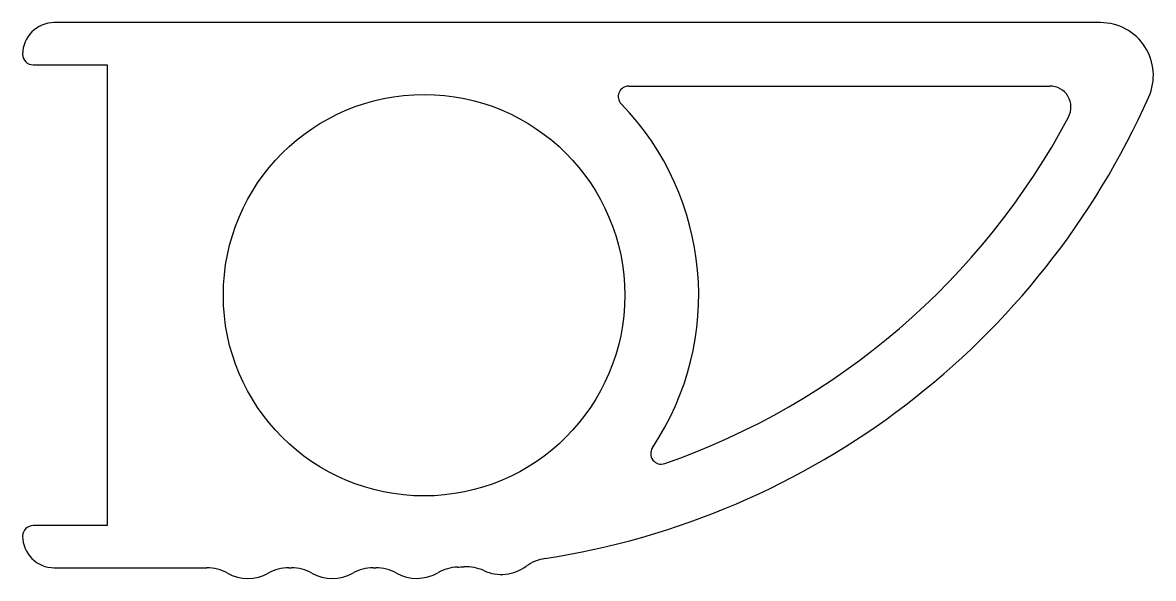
# Model space of a CAD drawing. Extents: x 988.8 to 1042.3, y 1972.5 to 1998.8.
import ezdxf

# ---------------------------------------------------------------- set-up
doc = ezdxf.new("R2010")
doc.units = 0
doc.layers.get('0').update_dxf_attribs({"linetype": 'CONTINUOUS'})

msp = doc.modelspace()

# ---------------------------------------------------------------- linework, layer by layer
for p, q in [((1039.788, 1998.775), (990.268, 1998.775)), ((989.268, 1996.775), (992.768, 1996.775)), ((992.768, 1996.775), (992.768, 1974.975)), ((1017.457, 1995.775), (1037.389, 1995.775)), ((992.768, 1974.975), (989.268, 1974.975)), ((990.268, 1972.975), (997.493, 1972.975)), ((1001.366, 1972.975), (1001.493, 1972.975)), ((1005.366, 1972.975), (1005.493, 1972.975))]:
    msp.add_line(p, q)
msp.add_circle((1007.768, 1985.875), 9.5)
for centre, radius, start, end in [((990.268, 1997.275), 1.5, 90, 180), ((1039.788, 1996.275), 2.5, 336.0142, 90), ((989.268, 1997.275), 0.5, 180, 270), ((1007.768, 2010.522), 37.547, 278.7623, 336.0142), ((1017.457, 1995.275), 0.5, 90, 224.1306), ((1037.389, 1994.775), 1, 332.0046, 90), ((1007.768, 1985.875), 13, 326.275, 44.1306), ((1007.768, 2010.522), 34.547, 289.2556, 332.0046), ((1018.996, 1978.38), 0.5, 146.275, 289.2556), ((989.268, 1974.475), 0.5, 90, 180), ((990.268, 1974.475), 1.5, 180, 270), ((1013.792, 1971.436), 2, 98.7624, 126.282), ((997.493, 1970.975), 2, 61.045, 90), ((1001.366, 1970.975), 2, 90, 118.955), ((1001.493, 1970.975), 2, 61.045, 90), ((1005.366, 1970.975), 2, 90, 118.955), ((1005.493, 1970.975), 2, 61.045, 90), ((1009.428, 1971.01), 2, 92.4061, 119.9705), ((1007.768, 2010.522), 37.547, 272.4055, 272.8843), ((1009.758, 1971.025), 2, 65.3651, 92.8846), ((1011.425, 1974.661), 2, 245.3645, 306.2816), ((999.429, 1974.475), 2, 241.045, 298.955), ((1003.429, 1974.475), 2, 241.045, 298.955), ((1007.429, 1974.475), 2, 241.0445, 299.9696)]:
    msp.add_arc(centre, radius, start, end)

doc.saveas('drawing.dxf')
